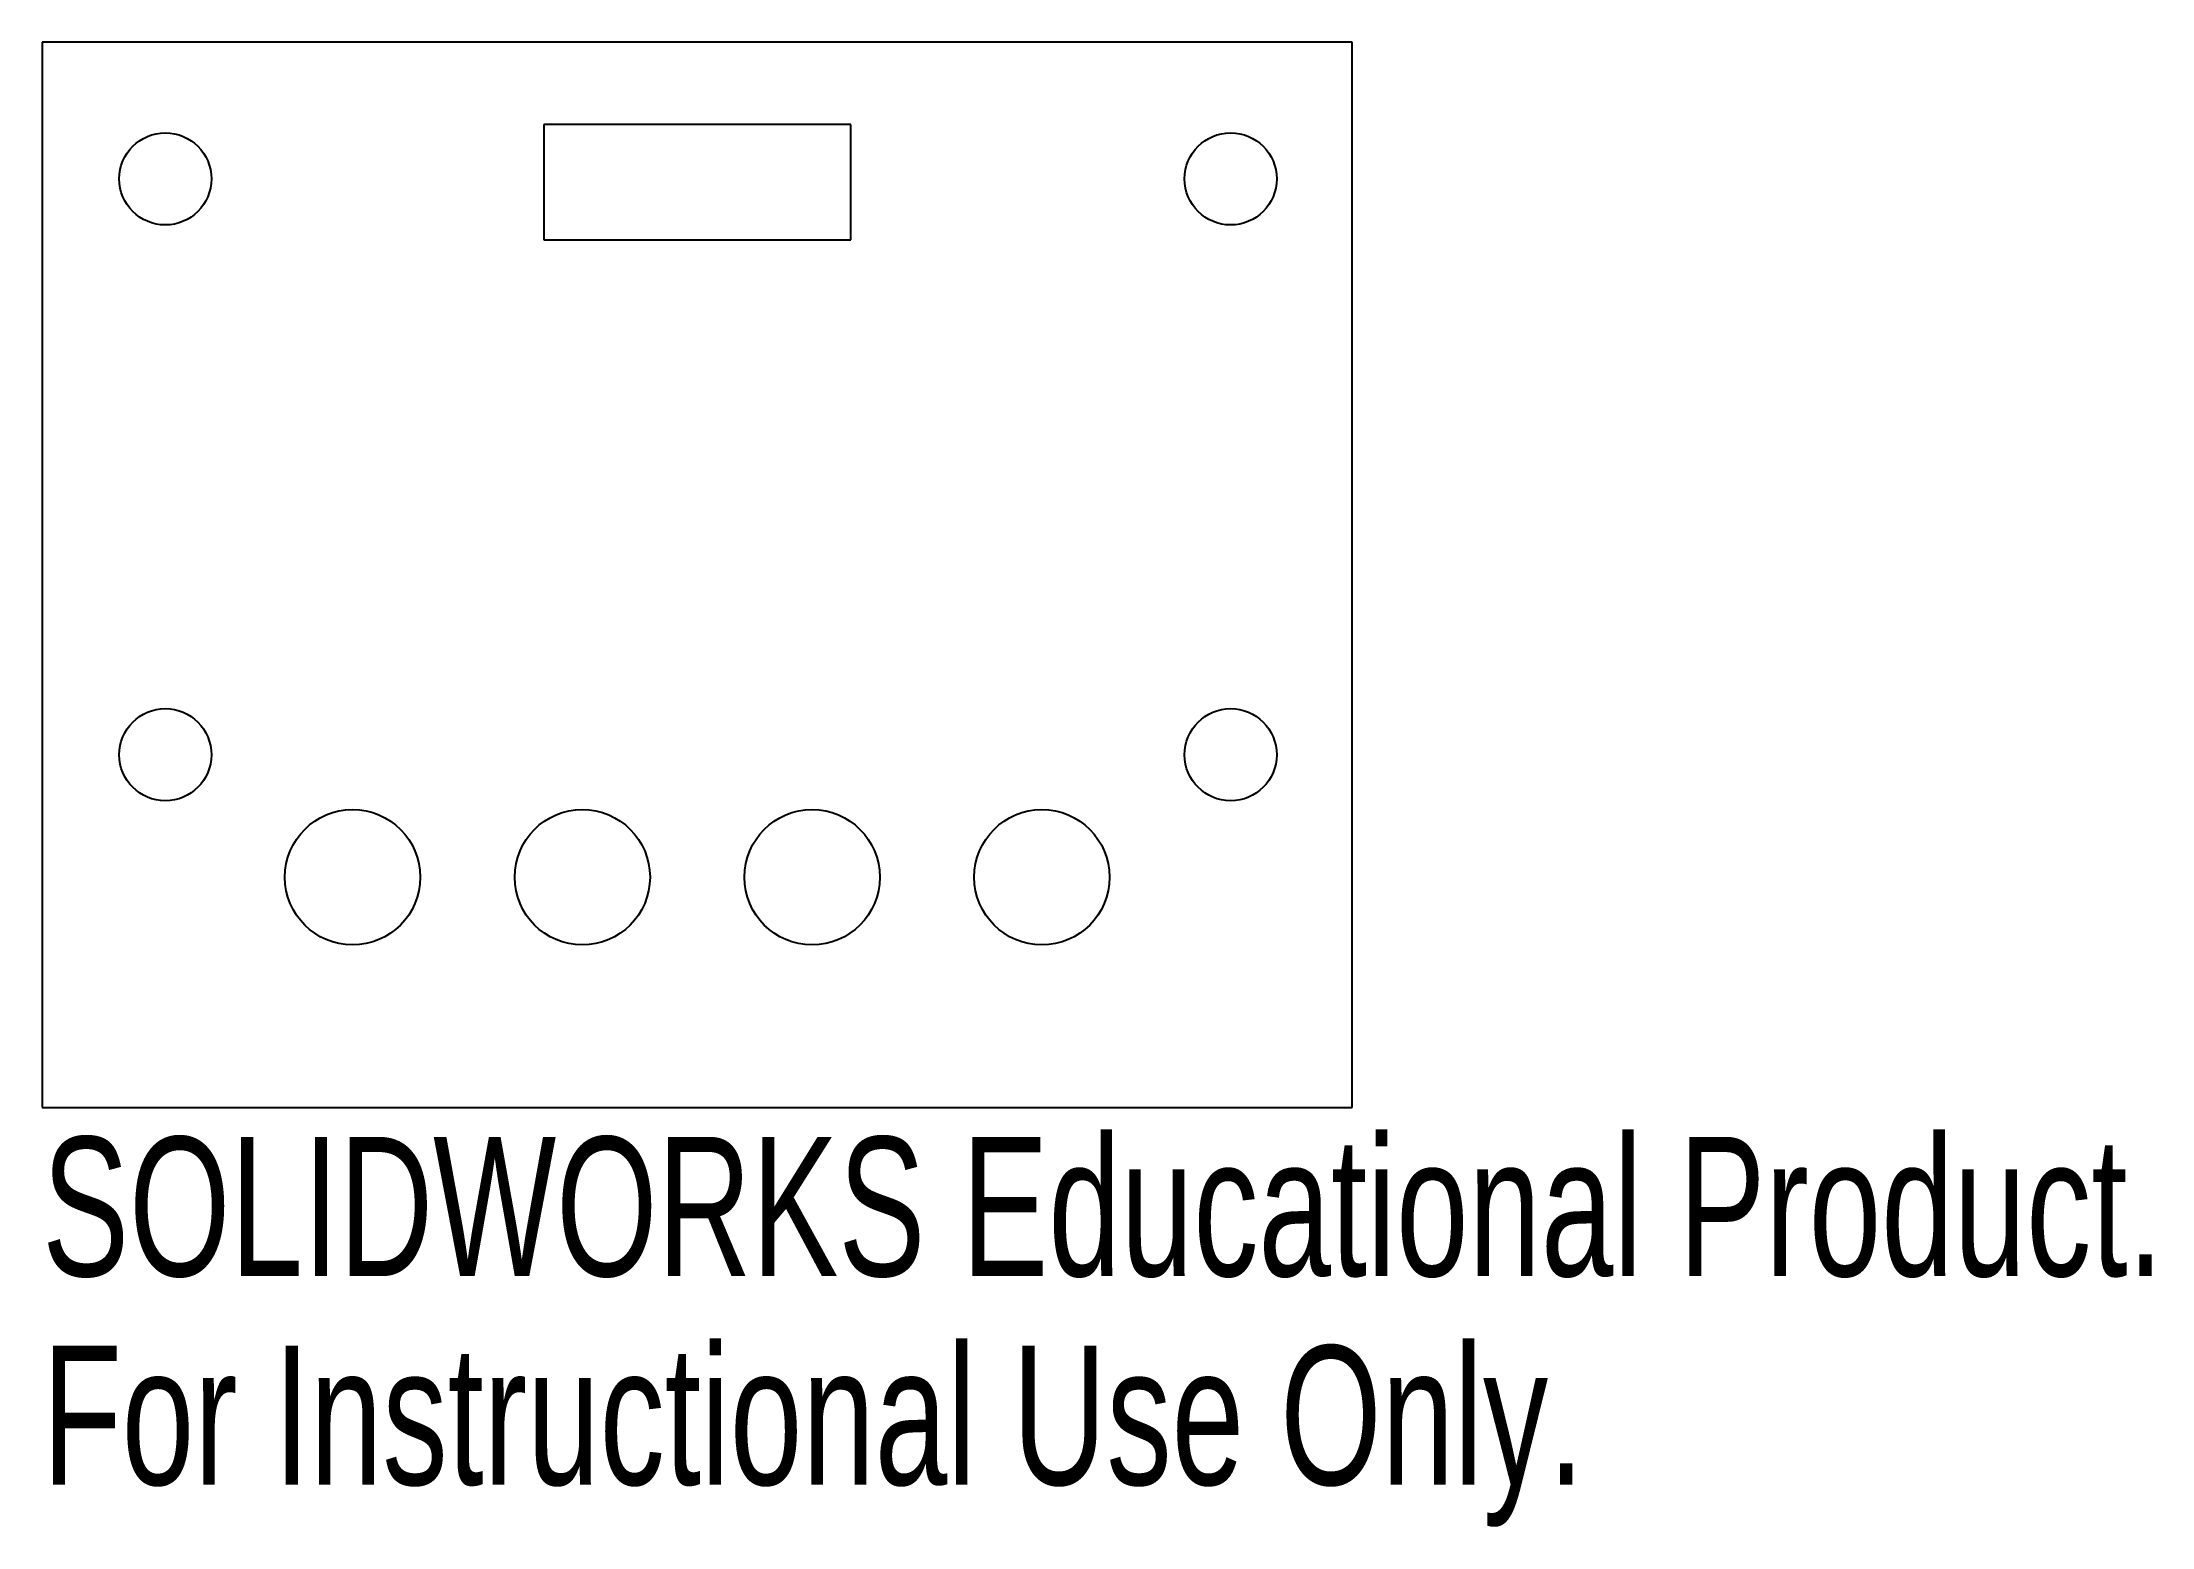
# Model space of a CAD drawing. Header units: millimetres. Extents: x 0 to 73.3, y -14.6 to 37.
import ezdxf

# ---------------------------------------------------------------- set-up
doc = ezdxf.new("R2010")
doc.units = ezdxf.units.MM
doc.styles.add('SLDTEXTSTYLE0', font='TXT', dxfattribs={"width": 0.7})

msp = doc.modelspace()

# ---------------------------------------------------------------- linework, layer by layer
at = {"color": 7, "linetype": 'Continuous', "lineweight": 25}
for p, q in [((45.5, 37), (0, 37)), ((0, 37), (0, 0)), ((45.5, 0), (45.5, 37)), ((28.08, 34.14), (17.42, 34.14)), ((17.42, 34.14), (17.42, 30.14)), ((28.08, 30.14), (28.08, 34.14)), ((17.42, 30.14), (28.08, 30.14)), ((0, 0), (45.5, 0))]:
    msp.add_line(p, q, dxfattribs=at)
for centre, radius in [((4.276, 32.253), 1.6), ((41.276, 32.253), 1.6), ((4.276, 12.253), 1.6), ((41.276, 12.253), 1.6), ((10.78, 8), 2.35), ((18.76, 8), 2.35), ((26.74, 8), 2.35), ((34.72, 8), 2.35)]:
    msp.add_circle(centre, radius, dxfattribs=at)

# ---------------------------------------------------------------- texts
at = {"color": 7, "linetype": 'Continuous', "char_height": 4.83362, "attachment_point": 1, "style": 'SLDTEXTSTYLE0'}
for s, insert in [('SOLIDWORKS Educational Product.', (0, -1.02)), ('For Instructional Use Only.', (0, -8.27))]:
    msp.add_mtext(s, dxfattribs=dict(at, insert=insert))

doc.saveas('drawing.dxf')
